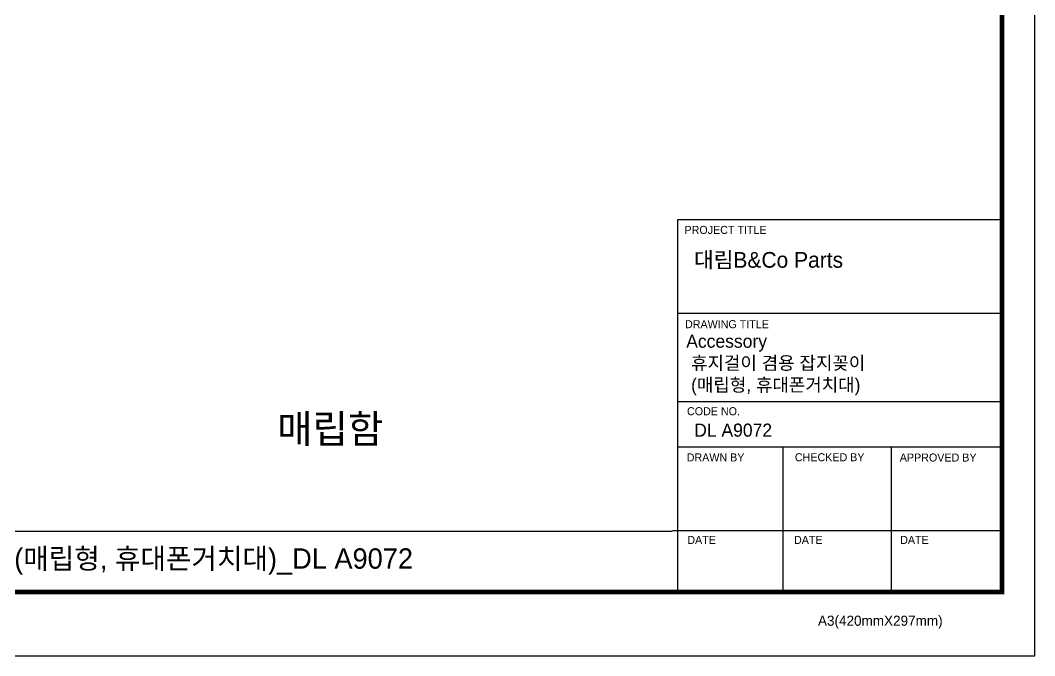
# Model space of a CAD drawing. Extents: x 16296660632 to 16296677083, y -37409619871 to -37409616479.
# Drawn here: x 16296676185 to 16296677083, y -37409617796 to -37409617233 of the extents above; entities that cross this region are included whole.
import ezdxf

# ---------------------------------------------------------------- set-up
doc = ezdxf.new("R2010")
doc.units = 0
doc.header["$LTSCALE"] = 10
doc.header["$MEASUREMENT"] = 0
doc.layers.get('0').update_dxf_attribs({"linetype": 'CONTINUOUS'})
doc.styles.add('Daelim Dimension', font='\x7f\x7f\x7f\x7f.TTF')

msp = doc.modelspace()

# ---------------------------------------------------------------- linework, layer by layer
at = {"color": 5, "ltscale": 40}
for p, q in [((16296677053.913, -37409617409.873558), (16296676766.754049, -37409617409.873558)), ((16296677053.913, -37409617492.875053), (16296676766.754049, -37409617492.875053)), ((16296677053.913, -37409617492.875053), (16296676766.754049, -37409617492.875053)), ((16296677053.913, -37409617570.954582), (16296676766.754049, -37409617570.954582)), ((16296677053.913, -37409617570.954582), (16296676766.754049, -37409617570.954582)), ((16296677053.913, -37409617611.224777), (16296676766.754049, -37409617611.224777)), ((16296677053.913, -37409617611.224777), (16296676766.754049, -37409617611.224777)), ((16296676860.02578, -37409617611.224777), (16296676860.02578, -37409617739.418457)), ((16296676955.749599, -37409617611.224777), (16296676955.749599, -37409617739.418457)), ((16296677053.913, -37409617685.277367), (16296676762.215099, -37409617685.277367)), ((16296677053.913, -37409617685.277367), (16296676768.991301, -37409617685.277367)), ((16296677053.913, -37409617739.418457), (16296676807.81702, -37409617739.418457))]:
    msp.add_line(p, q, dxfattribs=at)
at = {"color": 5, "ltscale": 0.5}
msp.add_line((16296676766.754049, -37409617409.873558), (16296676766.754049, -37409617741.155441), dxfattribs=at)
at = {"color": 5}
msp.add_line((16296675315.11268, -37409617685.482727), (16296676761.86957, -37409617685.482727), dxfattribs=at)
at = {"ltscale": 0.5}
msp.add_lwpolyline([(16296675286.220461, -37409617795.791344), (16296677082.980459, -37409617795.791344), (16296677082.980459, -37409616479.271339), (16296675286.220461, -37409616479.271339)], close=True, dxfattribs=at)
at = {"color": 5, "linetype": 'ByBlock', "lineweight": 200, "const_width": 4.14}
msp.add_lwpolyline([(16296675315.11268, -37409617739.419121), (16296677053.91268, -37409617739.419121), (16296677053.91268, -37409616509.839111), (16296675315.11268, -37409616509.839111)], close=True, dxfattribs=at)

# ---------------------------------------------------------------- texts
at = {"color": 5, "ltscale": 40, "style": 'Daelim Dimension'}
for s, height, p in [('PROJECT TITLE', 7.0904711, (16296676772.83312, -37409617422.372169)), ('DRAWING TITLE', 7.0904711, (16296676773.28771, -37409617505.823196)), ('CODE NO.', 7.0904711, (16296676775.065821, -37409617582.887878)), ('DRAWN BY', 7.0904711, (16296676774.78776, -37409617623.759064)), ('CHECKED BY', 7.0904711, (16296676870.587839, -37409617623.633293)), ('APPROVED BY', 7.0904711, (16296676963.498791, -37409617623.862328)), ('DATE', 7.0904711, (16296676775.341591, -37409617696.83831)), ('DATE', 7.0904711, (16296676869.83386, -37409617696.83831)), ('DATE', 7.0904711, (16296676963.824841, -37409617696.83831)), ('A3(420mmX297mm)', 8.94894486, (16296676891.03145, -37409617769.270477))]:
    msp.add_text(s, height=height, dxfattribs=at).set_placement(p)
at = {"attachment_point": 1, "style": 'Daelim Dimension'}
for s, insert, char_height, width in [('대림B&Co Parts', (16296676781.26688, -37409617438.385193), 13.89936218, 223.39420164), (' Accessory\\P  휴지걸이 겸용 잡지꽂이\\P  (매립형, 휴대폰거치대)', (16296676770.03409, -37409617511.533501), 11.60338103, 195.27303765), ('DL A9072', (16296676781.389521, -37409617590.289673), 11.603381, 195.27303765)]:
    msp.add_mtext(s, dxfattribs=dict(at, insert=insert, char_height=char_height, width=width))
at = {"lineweight": 5, "insert": (16296676402.692011, -37409617582.43737), "char_height": 25, "width": 300.52473528, "attachment_point": 1, "style": 'Daelim Dimension'}
msp.add_mtext(' 매립함', dxfattribs=at)
at = {"color": 2, "insert": (16296675617.896179, -37409617700.758018), "char_height": 18, "width": 1416.23257169, "attachment_point": 1, "style": 'Daelim Dimension'}
msp.add_mtext('대림B&Co_Parts_Accessory_휴지걸이 겸용 잡지꽂이 (매립형, 휴대폰거치대)_DL A9072', dxfattribs=at)

doc.saveas('drawing.dxf')
